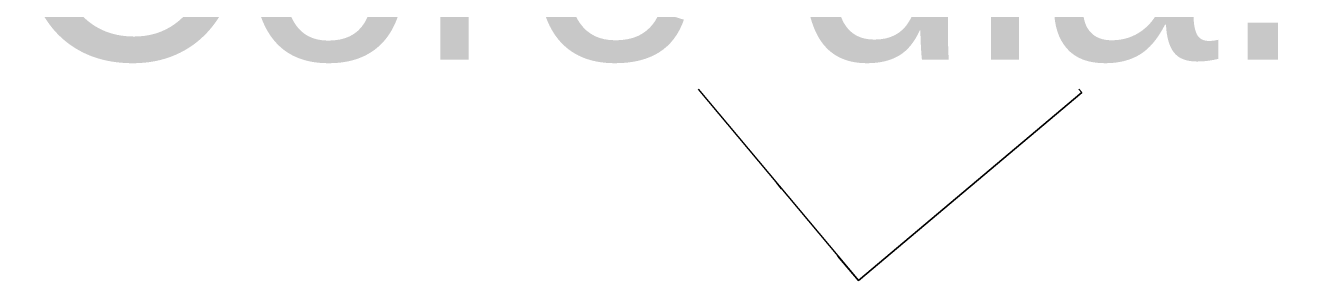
# Paper-space layout '01 Plans' of a CAD drawing. Header units: millimetres. Extents: x 5 to 415, y 7 to 290.
# Drawn here: x 133.14 to 144.07, y 222.11 to 224.29 of the extents above; entities that cross this region are included whole.
import ezdxf

# ---------------------------------------------------------------- set-up
doc = ezdxf.new("R2010")
doc.units = ezdxf.units.MM
doc.layers.add('GEOMETRY', color=7, linetype='Continuous')
doc.layers.add('TEXT', color=7, linetype='Continuous')

# ---------------------------------------------------------------- blocks, each defined once
blk = doc.blocks.new('SHEET_01')
at = {"layer": 'GEOMETRY', "lineweight": 13}
for p, q in [((138.902, 223.75), (140.276, 222.112)), ((142.191, 223.719), (140.276, 222.112)), ((140.276, 222.112), (142.191, 223.719)), ((142.191, 223.719), (142.165, 223.75)), ((142.191, 223.719), (142.191, 223.719)), ((139.091, 223.525), (139.047, 223.577)), ((139.618, 222.897), (139.574, 222.949)), ((140.276, 222.112), (140.101, 222.321)), ((140.276, 222.112), (140.276, 222.112))]:
    blk.add_line(p, q, dxfattribs=at)
at = {"layer": 'TEXT'}
blk.add_text('Core dia. 3882 approx.', height=2.05, dxfattribs=at).set_placement((133, 224))

psp = doc.layouts.new('01 Plans')

# ---------------------------------------------------------------- block references
psp.add_blockref('SHEET_01', (0, 0))

doc.saveas('drawing.dxf')
